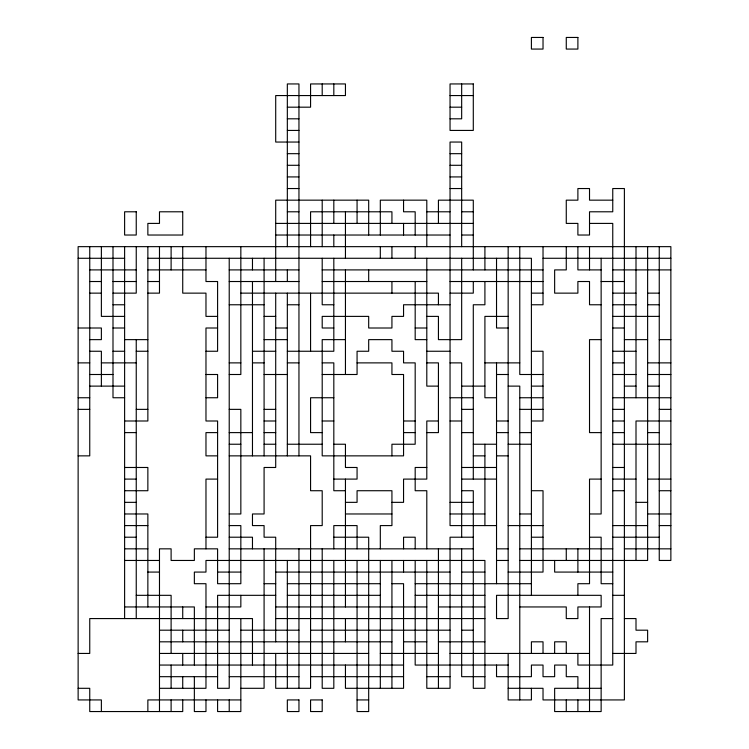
<?xml version="1.0" encoding="UTF-8"?>
<svg xmlns="http://www.w3.org/2000/svg" width="749" height="749" viewBox="0 0 749 749"><rect width="100%" height="100%" fill="white"/><g stroke="black" fill="none" stroke-linecap="round" stroke-linejoin="round"><path stroke-width="1.12" d="M450.046 95.563L473.293 95.563M287.335 107.182L310.573 107.182L310.573 83.944L345.448 83.944L345.448 95.563L275.707 95.563L275.707 142.048L298.954 142.048M450.046 107.182L461.665 107.182M287.335 118.81L298.954 118.81M450.046 118.81L461.665 118.81L461.665 83.944M287.335 130.429L298.954 130.429M287.335 153.676L298.954 153.676M450.046 153.676L461.665 153.676M287.335 165.295L298.954 165.295M450.046 165.295L461.665 165.295M287.335 176.923L298.954 176.923M450.046 176.923L461.665 176.923M287.335 188.542L298.954 188.542M450.046 188.542L461.665 188.542M612.757 200.161L589.519 200.161L589.519 188.542L577.891 188.542L577.891 200.161L566.272 200.161L566.272 223.408L577.891 223.408L577.891 235.027L589.519 235.027L589.519 211.789L612.757 211.789L612.757 188.542L624.385 188.542L624.385 699.931L543.025 699.931L543.025 688.303L508.159 688.303M287.335 211.789L298.954 211.789M426.799 211.789L450.046 211.789M461.665 211.789L473.293 211.789M275.707 223.408L473.293 223.408M589.519 223.408L612.757 223.408L612.757 665.056L577.891 665.056L577.891 653.437M275.707 235.027L450.046 235.027M461.665 235.027L473.293 235.027M78.13 258.274L124.615 258.274M147.862 258.274L531.406 258.274L531.406 595.324M543.025 258.274L670.87 258.274M89.749 269.902L136.243 269.902M147.862 269.902L205.975 269.902M229.222 269.902L298.954 269.902M322.201 269.902L543.025 269.902M601.138 269.902L577.891 269.902L577.891 246.655M612.757 269.902L670.87 269.902M89.749 281.521L101.377 281.521M112.996 281.521L136.243 281.521M147.862 281.521L159.481 281.521M229.222 281.521L298.954 281.521M322.201 281.521L426.799 281.521M450.046 281.521L543.025 281.521M601.138 281.521L624.385 281.521M89.749 293.14L101.377 293.14M112.996 293.14L136.243 293.14L136.243 246.655M147.862 293.14L159.481 293.14L159.481 246.655M240.841 293.14L438.427 293.14L438.427 304.768M450.046 293.14L473.293 293.14L473.293 281.521M531.406 293.14L543.025 293.14M612.757 293.14L636.004 293.14M647.623 293.14L659.251 293.14M112.996 304.768L124.615 304.768M229.222 304.768L264.088 304.768M287.335 304.768L298.954 304.768M333.82 304.768L322.201 304.768L322.201 258.274M450.046 304.768L403.552 304.768L403.552 316.387L391.933 316.387L391.933 328.006L368.686 328.006L368.686 316.387L322.201 316.387L322.201 328.006L333.82 328.006M531.406 304.768L543.025 304.768L543.025 246.655M601.138 304.768L589.519 304.768L589.519 281.521L577.891 281.521L577.891 293.14L554.644 293.14L554.644 269.902L566.272 269.902L566.272 246.655M612.757 304.768L636.004 304.768M647.623 304.768L659.251 304.768M124.615 316.387L101.377 316.387L101.377 246.655M217.594 316.387L205.975 316.387L205.975 293.14L182.728 293.14L182.728 246.655M264.088 316.387L275.707 316.387M426.799 316.387L438.427 316.387L438.427 339.634L461.665 339.634L461.665 258.274M508.159 316.387L484.912 316.387L484.912 397.747L496.531 397.747M612.757 316.387L659.251 316.387M78.13 328.006L101.377 328.006L101.377 339.634L89.749 339.634M112.996 328.006L124.615 328.006M217.594 328.006L205.975 328.006L205.975 420.994L217.594 420.994L217.594 537.211L205.975 537.211M275.707 328.006L287.335 328.006M415.18 328.006L426.799 328.006M508.159 328.006L496.531 328.006L496.531 258.274M612.757 328.006L624.385 328.006M124.615 339.634L147.862 339.634M264.088 339.634L287.335 339.634M345.448 339.634L322.201 339.634L322.201 455.86L403.552 455.86L403.552 374.5L391.933 374.5L391.933 362.881L357.067 362.881M426.799 339.634L415.18 339.634L415.18 281.521M601.138 339.634L589.519 339.634L589.519 432.613L601.138 432.613M624.385 339.634L647.623 339.634M659.251 339.634L670.87 339.634M89.749 351.253L101.377 351.253L101.377 386.119M112.996 351.253L124.615 351.253M136.243 351.253L147.862 351.253M205.975 351.253L217.594 351.253L217.594 281.521L205.975 281.521L205.975 246.655M252.469 351.253L275.707 351.253M287.335 351.253L333.82 351.253L333.82 258.274M426.799 351.253L450.046 351.253M531.406 351.253L543.025 351.253L543.025 420.994L531.406 420.994M612.757 351.253L636.004 351.253M78.13 362.881L89.749 362.881M101.377 362.881L136.243 362.881M229.222 362.881L240.841 362.881M252.469 362.881L264.088 362.881M287.335 362.881L298.954 362.881M322.201 362.881L333.82 362.881L333.82 490.726L345.448 490.726M426.799 362.881L438.427 362.881L438.427 432.613L426.799 432.613M450.046 362.881L461.665 362.881L461.665 537.211M484.912 362.881L519.778 362.881M612.757 362.881L624.385 362.881M647.623 362.881L670.87 362.881M89.749 374.5L112.996 374.5M205.975 374.5L217.594 374.5L217.594 397.747L205.975 397.747M229.222 374.5L240.841 374.5L240.841 246.655M264.088 374.5L287.335 374.5M322.201 374.5L357.067 374.5L357.067 351.253L368.686 351.253L368.686 339.634L391.933 339.634L391.933 351.253L403.552 351.253L403.552 362.881L415.18 362.881L415.18 444.232L391.933 444.232L391.933 455.86M496.531 374.5L508.159 374.5M543.025 374.5L519.778 374.5L519.778 246.655M612.757 374.5L636.004 374.5M647.623 374.5L670.87 374.5M89.749 386.119L124.615 386.119M438.427 386.119L426.799 386.119L426.799 258.274M461.665 386.119L484.912 386.119M508.159 386.119L519.778 386.119L519.778 699.931M531.406 386.119L543.025 386.119M624.385 386.119L636.004 386.119M647.623 386.119L659.251 386.119M78.13 397.747L89.749 397.747M124.615 397.747L112.996 397.747L112.996 246.655M333.82 397.747L310.573 397.747L310.573 432.613L322.201 432.613M450.046 397.747L473.293 397.747M519.778 397.747L543.025 397.747M612.757 397.747L670.87 397.747M78.13 409.366L89.749 409.366M136.243 409.366L147.862 409.366M229.222 409.366L240.841 409.366L240.841 513.973L229.222 513.973M264.088 409.366L275.707 409.366M461.665 409.366L473.293 409.366M519.778 409.366L543.025 409.366M612.757 409.366L624.385 409.366M659.251 409.366L670.87 409.366M124.615 420.994L147.862 420.994L147.862 246.655M264.088 420.994L275.707 420.994M322.201 420.994L333.82 420.994M403.552 420.994L415.18 420.994M438.427 420.994L426.799 420.994L426.799 479.098L403.552 479.098L403.552 502.345L391.933 502.345M450.046 420.994L461.665 420.994M496.531 420.994L508.159 420.994M612.757 420.994L624.385 420.994M670.87 420.994L636.004 420.994L636.004 560.458M124.615 432.613L136.243 432.613M217.594 432.613L205.975 432.613L205.975 455.86L217.594 455.86M229.222 432.613L252.469 432.613M264.088 432.613L275.707 432.613M403.552 432.613L415.18 432.613M461.665 432.613L473.293 432.613M496.531 432.613L508.159 432.613M519.778 432.613L531.406 432.613M612.757 432.613L624.385 432.613M647.623 432.613L659.251 432.613M229.222 444.232L240.841 444.232M264.088 444.232L275.707 444.232M287.335 444.232L322.201 444.232M333.82 444.232L345.448 444.232L345.448 467.479L357.067 467.479L357.067 479.098L333.82 479.098M473.293 444.232L496.531 444.232M508.159 444.232L531.406 444.232M612.757 444.232L670.87 444.232M78.13 455.86L89.749 455.86L89.749 246.655M229.222 455.86L310.573 455.86L310.573 490.726L322.201 490.726L322.201 525.592L310.573 525.592L310.573 688.303L275.707 688.303L275.707 653.437M473.293 455.86L484.912 455.86M496.531 455.86L508.159 455.86M124.615 467.479L147.862 467.479L147.862 490.726L124.615 490.726M426.799 467.479L415.18 467.479L415.18 490.726L426.799 490.726L426.799 548.839M461.665 467.479L496.531 467.479M612.757 467.479L624.385 467.479M124.615 479.098L136.243 479.098M217.594 479.098L205.975 479.098L205.975 548.839M461.665 479.098L496.531 479.098M601.138 479.098L589.519 479.098L589.519 583.705L577.891 583.705L577.891 595.324M612.757 479.098L636.004 479.098M647.623 479.098L670.87 479.098M461.665 490.726L473.293 490.726L473.293 688.303L484.912 688.303L484.912 560.458L205.975 560.458L205.975 572.077L194.356 572.077L194.356 583.705L205.975 583.705L205.975 688.303L159.481 688.303M531.406 490.726L543.025 490.726L543.025 572.077L508.159 572.077M612.757 490.726L624.385 490.726M659.251 490.726L670.87 490.726M124.615 502.345L136.243 502.345M345.448 502.345L357.067 502.345L357.067 490.726L391.933 490.726L391.933 525.592L380.314 525.592L380.314 548.839M450.046 502.345L473.293 502.345M636.004 502.345L647.623 502.345M124.615 513.973L147.862 513.973L147.862 606.952M345.448 513.973L391.933 513.973M450.046 513.973L484.912 513.973M519.778 513.973L531.406 513.973M589.519 513.973L601.138 513.973L601.138 258.274M647.623 513.973L670.87 513.973M124.615 525.592L147.862 525.592M229.222 525.592L240.841 525.592L240.841 583.705L217.594 583.705L217.594 548.839L194.356 548.839L194.356 560.458L171.109 560.458L171.109 548.839L159.481 548.839L159.481 711.55M496.531 525.592L450.046 525.592L450.046 142.048L461.665 142.048L461.665 246.655M508.159 525.592L543.025 525.592M612.757 525.592L647.623 525.592M659.251 525.592L670.87 525.592M124.615 537.211L136.243 537.211M229.222 537.211L252.469 537.211L252.469 548.839M333.82 537.211L368.686 537.211L368.686 711.55L357.067 711.55L357.067 560.458M473.293 537.211L450.046 537.211L450.046 688.303L426.799 688.303L426.799 560.458M531.406 537.211L543.025 537.211M589.519 537.211L601.138 537.211L601.138 583.705L612.757 583.705M612.757 537.211L659.251 537.211M124.615 548.839L147.862 548.839M229.222 548.839L473.293 548.839M496.531 548.839L508.159 548.839M519.778 548.839L612.757 548.839M624.385 548.839L670.87 548.839M124.615 560.458L159.481 560.458M496.531 560.458L508.159 560.458M519.778 560.458L647.623 560.458L647.623 246.655M147.862 572.077L159.481 572.077M217.594 572.077L240.841 572.077M275.707 572.077L450.046 572.077M461.665 572.077L484.912 572.077M612.757 572.077L554.644 572.077L554.644 560.458M264.088 583.705L275.707 583.705M287.335 583.705L380.314 583.705M391.933 583.705L403.552 583.705L403.552 688.303L345.448 688.303L345.448 665.056M415.18 583.705L531.406 583.705M136.243 595.324L171.109 595.324L171.109 653.437M275.707 595.324L217.594 595.324L217.594 688.303L229.222 688.303L229.222 258.274M287.335 595.324L380.314 595.324M415.18 595.324L484.912 595.324M612.757 595.324L624.385 595.324M124.615 606.952L194.356 606.952L194.356 665.056M205.975 606.952L240.841 606.952L240.841 595.324M275.707 606.952L426.799 606.952M438.427 606.952L484.912 606.952M519.778 606.952L566.272 606.952L566.272 618.571L577.891 618.571L577.891 606.952L601.138 606.952L601.138 595.324L496.531 595.324L496.531 618.571L508.159 618.571L508.159 246.655M275.707 618.571L484.912 618.571M612.757 618.571L601.138 618.571L601.138 711.55L554.644 711.55L554.644 688.303L601.138 688.303M624.385 618.571L636.004 618.571L636.004 630.19L647.623 630.19L647.623 641.818L636.004 641.818L636.004 653.437L612.757 653.437M159.481 630.19L229.222 630.19M240.841 630.19L298.954 630.19M310.573 630.19L450.046 630.19M461.665 630.19L473.293 630.19M159.481 641.818L391.933 641.818M403.552 641.818L426.799 641.818M438.427 641.818L484.912 641.818M78.13 653.437L89.749 653.437L89.749 618.571L252.469 618.571L252.469 665.056M159.481 653.437L368.686 653.437M380.314 653.437L438.427 653.437M450.046 653.437L589.519 653.437M159.481 665.056L403.552 665.056M508.159 665.056L415.18 665.056L415.18 560.458M159.481 676.684L217.594 676.684M229.222 676.684L298.954 676.684M310.573 676.684L403.552 676.684M426.799 676.684L450.046 676.684M484.912 676.684L461.665 676.684L461.665 548.839M78.13 688.303L89.749 688.303L89.749 711.55L182.728 711.55L182.728 699.931M240.841 688.303L264.088 688.303L264.088 548.839M240.841 699.931L147.862 699.931L147.862 711.55M357.067 699.931L368.686 699.931M659.251 246.655L659.251 560.458L670.87 560.458L670.87 246.655L78.13 246.655L78.13 699.931L101.377 699.931L101.377 711.55M636.004 246.655L636.004 397.747M589.519 246.655L589.519 269.902M589.519 606.952L589.519 711.55M577.891 548.839L577.891 572.077M577.891 688.303L577.891 676.684L566.272 676.684L566.272 665.056L554.644 665.056L554.644 676.684L543.025 676.684L543.025 665.056L531.406 665.056L531.406 676.684L496.531 676.684L496.531 665.056M577.891 699.931L577.891 711.55M566.272 548.839L566.272 560.458M566.272 653.437L566.272 641.818L554.644 641.818L554.644 653.437M566.272 699.931L566.272 711.55M543.025 653.437L543.025 641.818L531.406 641.818L531.406 653.437M531.406 688.303L531.406 699.931L508.159 699.931L508.159 653.437M496.531 362.881L496.531 583.705M484.912 246.655L484.912 269.902M484.912 281.521L484.912 304.768L473.293 304.768L473.293 479.098M484.912 444.232L484.912 525.592M473.293 269.902L473.293 200.161L438.427 200.161L438.427 223.408M438.427 548.839L438.427 688.303M426.799 246.655L426.799 200.161L380.314 200.161L380.314 235.027M415.18 235.027L415.18 211.789L403.552 211.789L403.552 200.161M415.18 246.655L415.18 258.274M415.18 548.839L415.18 537.211L403.552 537.211L403.552 548.839M403.552 223.408L403.552 235.027M403.552 560.458L403.552 572.077M391.933 223.408L391.933 211.789L310.573 211.789L310.573 246.655M391.933 246.655L391.933 258.274M391.933 281.521L391.933 293.14M391.933 560.458L391.933 688.303M380.314 246.655L380.314 258.274M380.314 560.458L380.314 688.303M368.686 235.027L368.686 200.161L275.707 200.161L275.707 281.521M368.686 269.902L368.686 281.521M357.067 200.161L357.067 223.408M357.067 548.839L357.067 525.592L333.82 525.592L333.82 548.839M345.448 211.789L345.448 258.274M345.448 269.902L345.448 374.5M345.448 479.098L345.448 606.952M345.448 618.571L345.448 641.818M333.82 83.944L333.82 95.563M333.82 200.161L333.82 223.408M333.82 235.027L333.82 246.655M333.82 560.458L333.82 688.303L322.201 688.303L322.201 548.839M322.201 83.944L322.201 95.563M322.201 200.161L322.201 246.655M310.573 293.14L310.573 351.253M298.954 455.86L298.954 83.944L287.335 83.944L287.335 246.655M298.954 548.839L298.954 688.303M287.335 269.902L287.335 281.521M287.335 293.14L287.335 455.86M287.335 560.458L287.335 688.303M275.707 293.14L275.707 467.479L264.088 467.479L264.088 513.973L252.469 513.973L252.469 525.592L264.088 525.592L264.088 537.211L275.707 537.211L275.707 641.818M264.088 258.274L264.088 455.86M252.469 258.274L252.469 269.902M252.469 281.521L252.469 455.86M240.841 618.571L240.841 711.55L217.594 711.55L217.594 699.931M229.222 699.931L229.222 711.55M205.975 699.931L205.975 711.55L194.356 711.55L194.356 676.684M182.728 606.952L182.728 618.571M182.728 630.19L182.728 641.818M182.728 653.437L182.728 665.056M182.728 676.684L182.728 688.303M171.109 246.655L171.109 269.902M171.109 665.056L171.109 688.303M171.109 699.931L171.109 711.55M136.243 339.634L136.243 618.571M124.615 246.655L124.615 618.571M543.025 37.45L531.406 37.45L531.406 49.069L543.025 49.069L543.025 37.45M577.891 37.45L566.272 37.45L566.272 49.069L577.891 49.069L577.891 37.45M473.293 83.944L450.046 83.944L450.046 130.429L473.293 130.429L473.293 83.944M136.243 211.789L124.615 211.789L124.615 235.027L136.243 235.027L136.243 211.789M182.728 211.789L159.481 211.789L159.481 223.408L147.862 223.408L147.862 235.027L182.728 235.027L182.728 211.789M298.954 699.931L287.335 699.931L287.335 711.55L298.954 711.55L298.954 699.931M322.201 699.931L310.573 699.931L310.573 711.55L322.201 711.55L322.201 699.931"/></g></svg>
